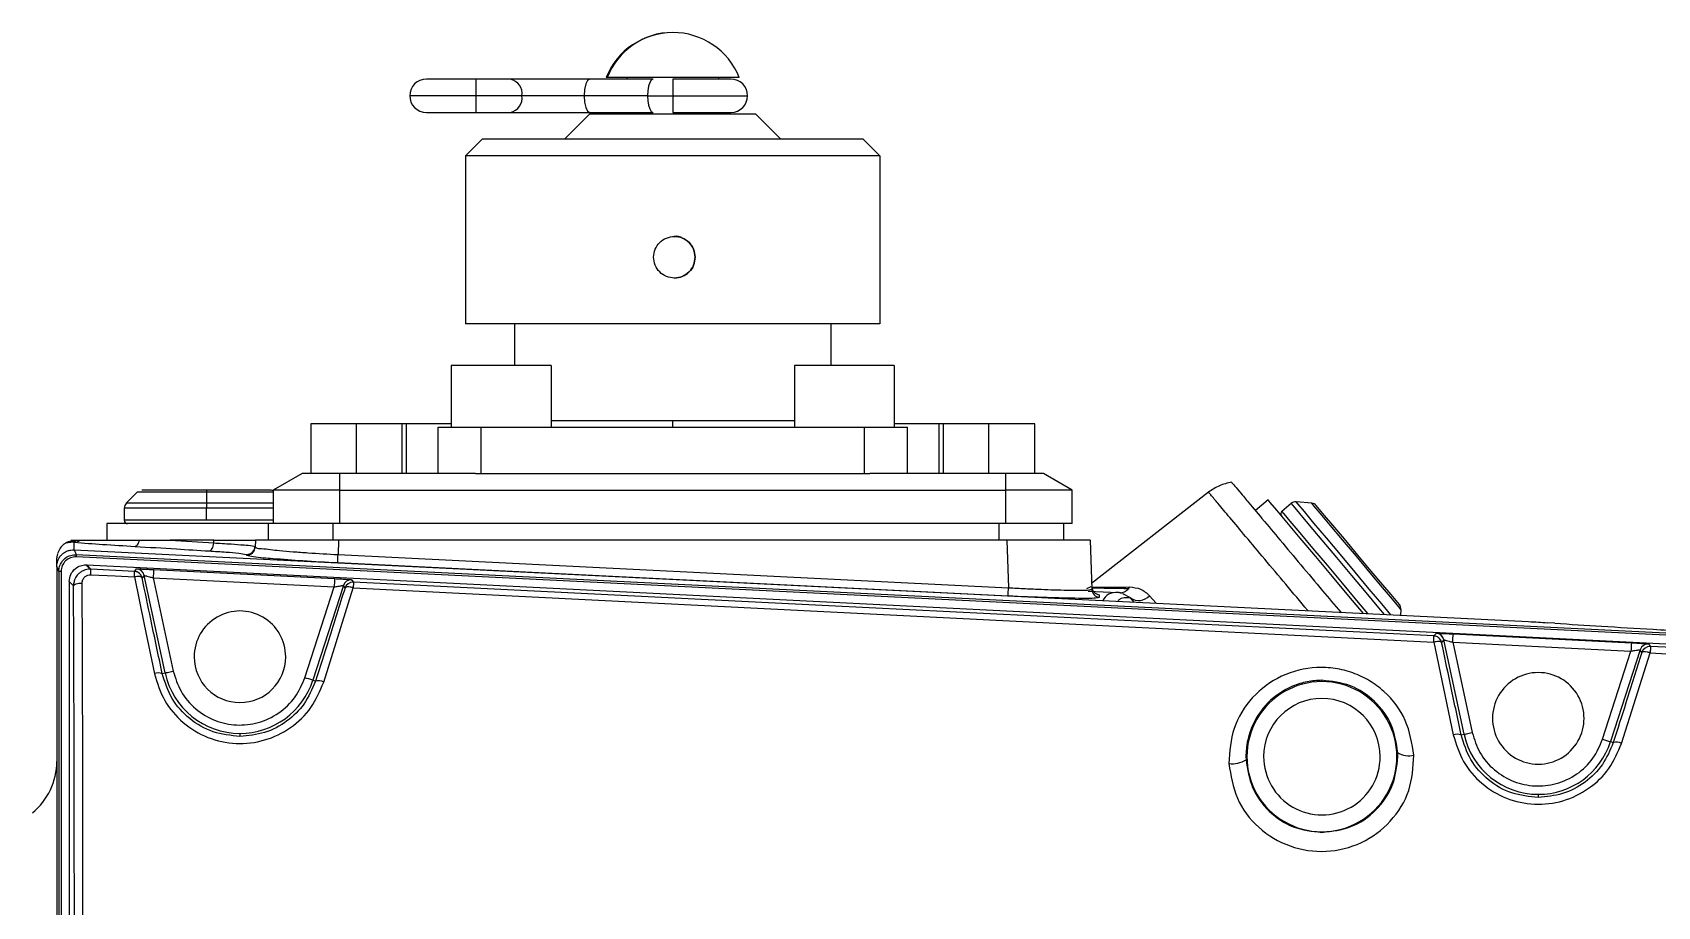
# Model space of a CAD drawing. Header units: millimetres. Extents: x 126 to 938, y 244 to 707.
# Drawn here: x 785.307 to 790.188, y 338.99 to 341.615 of the extents above; entities that cross this region are included whole.
import ezdxf

# ---------------------------------------------------------------- set-up
doc = ezdxf.new("R2010")
doc.units = ezdxf.units.MM

msp = doc.modelspace()

# ---------------------------------------------------------------- linework, layer by layer
at = {"color": 7, "linetype": 'Continuous', "lineweight": 25}
for p, q in [((786.6399, 341.4751), (786.4898, 341.4751)), ((786.7427, 341.4751), (786.6399, 341.4751)), ((786.6399, 341.4251), (786.6399, 341.4751)), ((786.9806, 341.4751), (786.7427, 341.4751)), ((787.1714, 341.4751), (786.9806, 341.4751)), ((787.0332, 341.4801), (787.0299, 341.4801)), ((787.4299, 341.4801), (787.0332, 341.4801)), ((787.0924, 341.4801), (787.0924, 341.4751)), ((787.2299, 341.4751), (787.2299, 341.4251)), ((787.3674, 341.4801), (787.3674, 341.4751)), ((786.6399, 341.4251), (786.4399, 341.4251)), ((786.7769, 341.4251), (786.6399, 341.4251)), ((786.6399, 341.3751), (786.6399, 341.4251)), ((786.9639, 341.4251), (786.7769, 341.4251)), ((787.1546, 341.4251), (786.9639, 341.4251)), ((787.1546, 341.4251), (787.2299, 341.4251)), ((787.2299, 341.4251), (787.2299, 341.3751)), ((787.2299, 341.4251), (787.4549, 341.4251)), ((786.6399, 341.3751), (786.7427, 341.3751)), ((786.7427, 341.3751), (786.9806, 341.3751)), ((786.9799, 341.3701), (786.9049, 341.2951)), ((787.4799, 341.3701), (786.9799, 341.3701)), ((786.9806, 341.3751), (787.1714, 341.3751)), ((787.0924, 341.3751), (787.0924, 341.3701)), ((787.2299, 341.3751), (787.4049, 341.3751)), ((787.3674, 341.3751), (787.3674, 341.3701)), ((787.4799, 341.3701), (787.5549, 341.2951)), ((786.6574, 341.2951), (786.6074, 341.2451)), ((787.8024, 341.2951), (786.6574, 341.2951)), ((787.8024, 341.2951), (787.8524, 341.2451)), ((786.6074, 341.2451), (786.6074, 340.7401)), ((787.8524, 341.2451), (786.6074, 341.2451)), ((787.8524, 341.2451), (787.8524, 340.7401)), ((787.2974, 340.9401), (787.2971, 340.9401)), ((787.8524, 340.7401), (786.6074, 340.7401)), ((786.7549, 340.7401), (786.7549, 340.6151)), ((787.7049, 340.7401), (787.7049, 340.6151)), ((786.5644, 340.6151), (786.5644, 340.4301)), ((786.8644, 340.6151), (786.5644, 340.6151)), ((786.8644, 340.6151), (786.8644, 340.4301)), ((787.5954, 340.6151), (787.5954, 340.4301)), ((787.8954, 340.6151), (787.5954, 340.6151)), ((787.8954, 340.6151), (787.8954, 340.4301)), ((786.1424, 340.4401), (786.1424, 340.2901)), ((786.2799, 340.4401), (786.1424, 340.4401)), ((786.2799, 340.2901), (786.2799, 340.4401)), ((786.4174, 340.4401), (786.2799, 340.4401)), ((786.4174, 340.2901), (786.4174, 340.4401)), ((786.4299, 340.4401), (786.4174, 340.4401)), ((786.4299, 340.2901), (786.4299, 340.4401)), ((786.5644, 340.4401), (786.4299, 340.4401)), ((786.5249, 340.2901), (786.5249, 340.4301)), ((786.5249, 340.4301), (786.6541, 340.4301)), ((786.6541, 340.4301), (787.8056, 340.4301)), ((786.6541, 340.2901), (786.6541, 340.4301)), ((786.8644, 340.4501), (787.2299, 340.4501)), ((787.2299, 340.4301), (787.2299, 340.4501)), ((787.2299, 340.4501), (787.5954, 340.4501)), ((787.8056, 340.2901), (787.8056, 340.4301)), ((787.8056, 340.4301), (787.9349, 340.4301)), ((788.0299, 340.4401), (787.8954, 340.4401)), ((787.9349, 340.2901), (787.9349, 340.4301)), ((788.0299, 340.2901), (788.0299, 340.4401)), ((788.0424, 340.4401), (788.0299, 340.4401)), ((788.0424, 340.4401), (788.0424, 340.2901)), ((788.1799, 340.4401), (788.0424, 340.4401)), ((788.1799, 340.2901), (788.1799, 340.4401)), ((788.3174, 340.4401), (788.1799, 340.4401)), ((788.3174, 340.2901), (788.3174, 340.4401)), ((786.1165, 340.2901), (786.0299, 340.2401)), ((786.2299, 340.2901), (786.1165, 340.2901)), ((786.2299, 340.2401), (786.2299, 340.2901)), ((786.6375, 340.2901), (786.2299, 340.2901)), ((786.6375, 340.2901), (786.6541, 340.2901)), ((786.6541, 340.2901), (787.8056, 340.2901)), ((787.8056, 340.2901), (787.8222, 340.2901)), ((788.2299, 340.2901), (787.8222, 340.2901)), ((788.2299, 340.2901), (788.2299, 340.2401)), ((788.3433, 340.2901), (788.2299, 340.2901)), ((788.4299, 340.2401), (788.3433, 340.2901)), ((785.6215, 340.2343), (785.5882, 340.201)), ((785.8299, 340.2343), (785.6215, 340.2343)), ((785.8299, 340.2401), (785.6356, 340.2401)), ((785.8299, 340.2401), (785.8299, 340.2343)), ((786.0241, 340.2401), (785.8299, 340.2401)), ((785.8299, 340.2343), (785.8299, 340.201)), ((786.0299, 340.2343), (785.8299, 340.2343)), ((786.2299, 340.2401), (786.0299, 340.2401)), ((786.0299, 340.2401), (786.0299, 340.1401)), ((786.2299, 340.1401), (786.2299, 340.2401)), ((786.2299, 340.2401), (788.2299, 340.2401)), ((788.2299, 340.2401), (788.2299, 340.1401)), ((788.4299, 340.2401), (788.2299, 340.2401)), ((788.4299, 340.1401), (788.4299, 340.2401)), ((788.8394, 340.2344), (788.4879, 339.9598)), ((785.5824, 340.1868), (785.5824, 340.1501)), ((785.8299, 340.1868), (785.5824, 340.1868)), ((785.8299, 340.201), (785.5882, 340.201)), ((785.8299, 340.201), (785.8299, 340.1868)), ((786.0299, 340.201), (785.8299, 340.201)), ((785.8299, 340.1501), (785.8299, 340.1868)), ((786.0299, 340.1868), (785.8299, 340.1868)), ((789.0183, 340.2112), (788.98, 340.1791)), ((789.0597, 340.1774), (789.0878, 340.201)), ((789.1493, 340.2015), (789.1024, 340.2056)), ((785.5299, 340.1401), (785.5299, 340.0901)), ((786.0149, 340.1401), (785.5299, 340.1401)), ((785.8299, 340.1501), (785.5824, 340.1501)), ((786.0299, 340.1501), (785.8299, 340.1501)), ((786.127, 340.1401), (786.0149, 340.1401)), ((786.0149, 340.1401), (786.0149, 340.0901)), ((786.2299, 340.1401), (786.127, 340.1401)), ((786.2099, 340.0901), (786.2099, 340.1401)), ((788.2299, 340.1401), (786.2299, 340.1401)), ((788.2099, 340.1401), (788.2099, 340.0901)), ((788.4299, 340.1401), (788.2299, 340.1401)), ((788.4049, 340.0901), (788.4049, 340.1401)), ((785.4323, 340.0839), (785.4122, 340.0823)), ((785.4222, 340.0901), (785.4486, 340.0901)), ((785.4323, 340.0875), (785.4323, 340.0875)), ((785.4323, 340.087), (785.4323, 340.0875)), ((785.4373, 340.0873), (785.4323, 340.0875)), ((785.4323, 340.0612), (785.4323, 340.0839)), ((785.4486, 340.0901), (785.6275, 340.0901)), ((785.6275, 340.0901), (785.7204, 340.0901)), ((785.7204, 340.0901), (785.8512, 340.0821)), ((785.8514, 340.0901), (785.7204, 340.0901)), ((785.8512, 340.0821), (785.8514, 340.0901)), ((785.8514, 340.0901), (785.9764, 340.0901)), ((785.9764, 340.0901), (785.9756, 340.0695)), ((786.2262, 340.0901), (785.9764, 340.0901)), ((786.2262, 340.0901), (786.2247, 340.0471)), ((788.2335, 340.0901), (786.2262, 340.0901)), ((788.4834, 340.0901), (788.2335, 340.0901)), ((788.2335, 340.0901), (788.2385, 339.9476)), ((788.4834, 340.0901), (788.4885, 339.943)), ((785.3822, 340.0492), (785.3799, 340.0401)), ((785.3799, 340.0113), (785.3799, 340.0375)), ((785.4323, 340.0612), (789.8007, 339.8458)), ((793.5526, 339.6398), (785.4381, 340.04)), ((793.553, 339.6465), (785.4384, 340.0466)), ((786.2247, 340.0471), (788.2385, 339.9476)), ((785.3799, 340.0113), (785.3799, 334.3193)), ((785.386, 339.9967), (785.386, 334.3339)), ((785.3927, 339.9967), (785.386, 339.9967)), ((785.3927, 339.9967), (785.3927, 334.3339)), ((785.4797, 340.0033), (785.4674, 340.0163)), ((785.4699, 340.0162), (785.4822, 340.0032)), ((785.4699, 340.0162), (793.551, 339.6121)), ((785.4797, 340.0033), (785.4822, 340.0032)), ((785.613, 339.9967), (785.4822, 340.0032)), ((785.613, 339.9967), (785.619, 340.0038)), ((785.619, 340.0038), (785.6191, 340.0038)), ((785.6422, 339.9841), (785.6361, 339.977)), ((785.705, 339.6918), (785.6422, 339.9841)), ((785.6692, 339.9771), (785.7295, 339.697)), ((785.6692, 339.9771), (786.2128, 339.9499)), ((785.6705, 340.0021), (786.2141, 339.9749)), ((786.2655, 339.9715), (786.2706, 339.9641)), ((785.4174, 339.9663), (785.4174, 334.3644)), ((785.4299, 339.9531), (785.4174, 339.9663)), ((786.1249, 339.6772), (786.2128, 339.9499)), ((786.2405, 339.9542), (786.1487, 339.6696)), ((786.1815, 339.664), (786.2703, 339.9472)), ((786.2456, 339.9468), (786.2405, 339.9542)), ((786.2703, 339.9472), (789.516, 339.7843)), ((788.4742, 339.9448), (788.487, 339.9513)), ((788.4773, 339.9374), (788.5682, 339.9329)), ((788.5825, 339.931), (788.5668, 339.9329)), ((788.5745, 339.9324), (788.5775, 339.9321)), ((788.6047, 339.9169), (788.5815, 339.9287)), ((788.6621, 339.9233), (788.682, 339.901)), ((788.6158, 339.9042), (788.6047, 339.9169)), ((789.4172, 339.8823), (789.4157, 339.8648)), ((789.8794, 339.8408), (789.8568, 339.8424)), ((789.516, 339.7843), (789.5746, 339.5052)), ((789.5163, 339.8029), (789.5227, 339.8105)), ((789.5227, 339.8105), (789.5228, 339.8105)), ((789.5299, 339.7981), (789.5294, 339.7985)), ((789.5459, 339.7908), (789.5395, 339.7832)), ((789.6069, 339.5072), (789.5459, 339.7908)), ((789.573, 339.7838), (789.6313, 339.5124)), ((789.573, 339.7838), (790.1083, 339.757)), ((789.5742, 339.8088), (790.1095, 339.782)), ((790.1609, 339.7786), (790.1664, 339.7707)), ((790.0231, 339.4928), (790.1083, 339.757)), ((790.1359, 339.7613), (790.0469, 339.4852)), ((790.0799, 339.48), (790.1661, 339.7518)), ((790.1413, 339.7534), (790.1359, 339.7613)), ((785.6965, 339.6899), (785.705, 339.6918)), ((786.1487, 339.6696), (786.1568, 339.667)), ((789.1799, 339.6655), (789.1799, 339.6694)), ((785.9299, 339.5101), (785.9299, 339.501)), ((789.5982, 339.5053), (789.6069, 339.5072)), ((790.0469, 339.4852), (790.0552, 339.4825)), ((788.9518, 339.4401), (788.952, 339.431)), ((789.4083, 339.4401), (789.408, 339.4518)), ((789.8299, 339.3271), (789.8299, 339.3176)), ((789.1799, 339.2147), (789.1799, 339.2127))]:
    msp.add_line(p, q, dxfattribs=at)
at = {"color": 7, "linetype": 'Continuous', "lineweight": 25, "flags": 128}
for points in [[(786.9806, 341.4751), (786.9742, 341.4713), (786.9688, 341.4605), (786.9652, 341.4442), (786.9639, 341.4251)], [(787.1716, 341.4751), (787.1704, 341.475), (787.1654, 341.4719), (787.1611, 341.4645), (787.1576, 341.4535), (787.1554, 341.44), (787.1546, 341.4251)], [(787.4549, 341.4251), (787.4539, 341.4349), (787.4511, 341.4442), (787.4464, 341.4529), (787.4402, 341.4605), (787.4326, 341.4667), (787.424, 341.4713), (787.4146, 341.4741), (787.4049, 341.4751), (787.4015, 341.4751), (787.3915, 341.4751), (787.3754, 341.4751), (787.3536, 341.4751), (787.3271, 341.4751), (787.2968, 341.4751), (787.264, 341.4751), (787.2299, 341.4751)], [(786.4399, 341.4251), (786.4408, 341.4154), (786.4437, 341.406), (786.4483, 341.3973), (786.4545, 341.3898), (786.4621, 341.3835), (786.4707, 341.3789), (786.4801, 341.3761), (786.4898, 341.3751), (786.4927, 341.3751), (786.5013, 341.3751), (786.5151, 341.3751), (786.5338, 341.3751), (786.5565, 341.3751), (786.5825, 341.3751), (786.6106, 341.3751), (786.6399, 341.3751)], [(786.9639, 341.4251), (786.9652, 341.406), (786.9688, 341.3898), (786.9742, 341.3789), (786.9806, 341.3751)], [(787.1546, 341.4251), (787.1554, 341.4102), (787.1576, 341.3967), (787.1611, 341.3857), (787.1654, 341.3783), (787.1704, 341.3752), (787.1716, 341.3751)], [(789.3044, 339.8703), (789.2611, 339.9219), (789.2112, 339.9814), (789.1612, 340.0409), (789.1147, 340.0963), (789.0748, 340.1439), (789.0442, 340.1804), (789.0249, 340.2034), (789.0183, 340.2112)], [(789.318, 339.8696), (789.2849, 339.9091), (789.2415, 339.9609), (789.1962, 340.0148), (789.1527, 340.0666), (789.1146, 340.112), (789.085, 340.1473), (789.0662, 340.1698), (789.0597, 340.1774)], [(789.368, 339.8672), (789.3511, 339.8873), (789.313, 339.9327), (789.2696, 339.9845), (789.2243, 340.0384), (789.1808, 340.0902), (789.1428, 340.1356), (789.1131, 340.1709), (789.0943, 340.1934), (789.0878, 340.201)], [(789.3873, 339.8662), (789.3595, 339.8993), (789.3223, 339.9436), (789.2799, 339.9942), (789.2357, 340.0469), (789.1932, 340.0974), (789.1561, 340.1418), (789.1271, 340.1763), (789.1087, 340.1981), (789.1024, 340.2056)], [(789.4172, 339.8823), (789.4106, 339.8901), (789.3916, 339.9128), (789.362, 339.9481), (789.3247, 339.9926), (789.2833, 340.0419), (789.2419, 340.0913), (789.2045, 340.1357), (789.1749, 340.1711), (789.1559, 340.1937), (789.1493, 340.2015)], [(789.4126, 339.8969), (789.4076, 339.9029), (789.3876, 339.9267), (789.3627, 339.9564), (789.3282, 339.9974), (789.2878, 340.0457), (789.2473, 340.0939), (789.2129, 340.135), (789.1879, 340.1647), (789.1679, 340.1885), (789.1629, 340.1945)], [(785.6145, 340.0716), (785.6166, 340.0719), (785.6186, 340.0729), (785.6206, 340.0745), (785.6224, 340.0767), (785.6241, 340.0794), (785.6255, 340.0827), (785.6267, 340.0862), (785.6275, 340.0901)], [(785.8374, 340.058), (785.8399, 340.0584), (785.8422, 340.0598), (785.8445, 340.062), (785.8465, 340.0649), (785.8483, 340.0686), (785.8496, 340.0728), (785.8506, 340.0773), (785.8512, 340.0821)], [(786.2235, 340.023), (787.3512, 339.9673), (788.2372, 339.9235)], [(785.482, 339.9867), (785.5552, 339.983), (785.6127, 339.9801)], [(785.6127, 339.9801), (785.6423, 339.8373), (785.673, 339.6893)], [(785.4299, 339.9531), (785.4305, 339.9547), (785.4321, 339.9563), (785.4345, 339.9578), (785.4378, 339.9591), (785.4417, 339.9601), (785.4462, 339.9608), (785.451, 339.9613), (785.456, 339.9614)], [(789.5163, 339.8029), (787.6987, 339.8932), (786.2706, 339.9641)], [(789.5212, 339.8022), (789.5204, 339.8024), (789.5163, 339.8029)], [(785.705, 339.6918), (785.7056, 339.6919), (785.707, 339.6922), (785.7093, 339.6927), (785.7123, 339.6933), (785.716, 339.6941), (785.7202, 339.695), (785.7248, 339.696), (785.7295, 339.697)], [(789.6069, 339.5072), (789.6075, 339.5073), (789.6089, 339.5076), (789.6112, 339.5081), (789.6142, 339.5087), (789.6179, 339.5095), (789.6221, 339.5104), (789.6266, 339.5114), (789.6313, 339.5124)]]:
    msp.add_lwpolyline(points, dxfattribs=at)
at = {"color": 7, "linetype": 'Continuous', "lineweight": 25}
for centre, radius, start, end in [((787.2299, 341.3995), 0.2156, 90.0002, 158.0392), ((787.2308, 341.403), 0.2121, 90.2538, 158.6811), ((787.2299, 341.3995), 0.2156, 21.9608, 90.0014), ((786.4899, 341.4251), 0.05, 90.0049, 179.9985), ((786.733, 341.4317), 0.0444, 351.4279, 77.4304), ((786.733, 341.4185), 0.0444, 282.5698, 8.5735), ((787.4049, 341.4251), 0.05, 270.0049, 0.0002), ((786.0241, 340.2201), 0.02, 73.1811, 90.0056), ((785.6023, 340.1868), 0.02, 134.9601, 180.0327), ((789.0661, 340.1698), 0.00999, 129.9807, 220.0579), ((789.1007, 340.1857), 0.02, 85.005, 129.9985), ((789.1476, 340.1816), 0.02, 39.9999, 84.9942), ((785.5924, 340.1501), 0.00999, 179.9678, 270.0408), ((785.4331, 340.1063), 0.0224, 267.9236, 313.62), ((785.9507, 340.0703), 0.025, 267.1595, 357.9958), ((785.9508, 340.0727), 0.025, 267.1609, 357.9979), ((785.436, 339.9967), 0.0433, 87.1751, 179.999), ((788.3915, 339.8975), 2.9568, 177.1091, 177.2379), ((782.7443, 340.2133), 3.4844, 356.8688, 357.2653), ((785.3329, 339.997), 0.1494, 356.023, 2.3657), ((785.6117, 339.9717), 0.025, 60.5142, 87.1267), ((785.6177, 339.9788), 0.025, 12.1497, 87.117), ((785.6178, 339.9789), 0.025, 12.1088, 87.0073), ((785.6117, 339.9717), 0.025, 12.1936, 60.4472), ((843.6892, 337.0944), 58.0915, 177.130897, 177.15555), ((827.6869, 337.893), 41.525, 177.12615, 177.16064), ((786.2643, 339.9465), 0.025, 87.1597, 162.1128), ((786.2694, 339.9391), 0.025, 87.1402, 162.1322), ((784.7502, 340.1143), 3.4923, 356.8692, 357.2649), ((788.5132, 339.9516), 0.025, 182.0007, 267.1891), ((788.5135, 339.9438), 0.025, 181.9982, 267.2022), ((788.5736, 339.9642), 0.0318, 271.2467, 332.7885), ((788.6296, 339.9539), 0.0447, 235.9894, 316.7171), ((785.9299, 339.7401), 0.1375, 359.9994, 180.0006), ((789.3972, 339.8841), 0.02, 355.0409, 39.9487), ((789.5215, 339.7855), 0.025, 12.1406, 87.126), ((789.5215, 339.7856), 0.025, 12.0905, 87.0153), ((789.515, 339.7779), 0.025, 12.1894, 53.4688), ((759.6641, 341.2959), 29.9471, 357.10584, 357.15366), ((831.5823, 337.7001), 41.525, 177.12615, 177.16064), ((790.1597, 339.7536), 0.025, 87.1597, 162.1128), ((785.9299, 339.7401), 0.1375, 180, 0), ((790.1651, 339.7458), 0.025, 87.1402, 162.1322), ((785.6856, 339.6544), 0.0372, 73.0299, 109.8561), ((785.9299, 339.7401), 0.23, 192.137, 270.0004), ((789.8299, 339.5551), 0.1375, 89.9994, 270.0006), ((789.8299, 339.5551), 0.1375, 269.9994, 90.0006), ((785.9299, 339.7401), 0.23, 270.001, 342.1361), ((731.2387, 169.3249), 178.976, 72.133448, 72.141451), ((786.165, 339.6309), 0.037, 63.6, 102.8146), ((789.1799, 339.4401), 0.2254, 89.9999, 270.0001), ((789.1799, 339.4401), 0.2254, 269.9999, 90.0001), ((789.1799, 339.4401), 0.175, 0, 180), ((789.5865, 339.4732), 0.0341, 70.0534, 110.4328), ((789.8299, 339.5551), 0.2281, 192.1387, 269.9987), ((789.8299, 339.5551), 0.2281, 269.9999, 342.1364), ((790.927, 342.2575), 2.9087, 251.8945, 252.3869), ((790.0644, 339.4494), 0.0343, 63.0585, 105.549), ((789.1799, 339.4401), 0.175, 179.9995, 0.0005), ((789.4422, 339.5129), 0.07, 240.7946, 281.5626), ((785.1799, 339.426), 0.2, 309.3944, 0.0022), ((788.9096, 339.499), 0.0801, 263.3789, 301.8949)]:
    msp.add_arc(centre, radius, start, end, dxfattribs=at)
for points, knots in [([(787.1724, 340.9401), (787.1734, 340.9483), (787.1753, 340.9647), (787.1897, 340.9855), (787.2104, 340.9993), (787.2349, 341.0042), (787.2595, 340.9994), (787.2802, 340.9855), (787.2946, 340.9647), (787.2965, 340.9483), (787.2974, 340.9401)], [0, 0, 0, 0, 0.12511, 0.250027, 0.374922, 0.499854, 0.624848, 0.749815, 0.8748, 1, 1, 1, 1]), ([(787.2971, 340.9401), (787.2962, 340.9483), (787.2943, 340.9646), (787.2799, 340.9857), (787.2594, 340.9986), (787.2427, 341.0043), (787.2347, 341.0026), (787.2347, 341.0026)], [0, 0, 0, 0, 0.250264, 0.500051, 0.749643, 0.999562, 1, 1, 1, 1]), ([(787.2974, 340.9401), (787.2965, 340.9319), (787.2946, 340.9156), (787.2802, 340.8948), (787.2596, 340.8809), (787.235, 340.876), (787.2104, 340.8808), (787.1898, 340.8947), (787.1753, 340.9155), (787.1734, 340.9319), (787.1724, 340.9401)], [0, 0, 0, 0, 0.125103, 0.249974, 0.374791, 0.499691, 0.624712, 0.749754, 0.874788, 1, 1, 1, 1]), ([(787.2347, 340.8776), (787.2429, 340.8786), (787.2592, 340.8804), (787.2799, 340.8948), (787.2943, 340.9155), (787.2962, 340.9319), (787.2971, 340.9401)], [0, 0, 0, 0, 0.249591, 0.499566, 0.749529, 1, 1, 1, 1]), ([(788.9089, 340.2645), (788.8963, 340.2617), (788.8712, 340.2561), (788.85, 340.2416), (788.8394, 340.2344)], [0, 0, 0, 0, 0.5016182, 1, 1, 1, 1]), ([(788.9105, 340.262), (788.9103, 340.2622), (788.9049, 340.2686), (788.9396, 340.2272), (788.9556, 340.2082), (789.0053, 340.149), (789.0564, 340.088), (789.118, 340.0147), (789.1783, 339.9428), (789.2182, 339.8952), (789.2363, 339.8737)], [0, 0, 0, 0, 0.001386, 0.047904, 0.141414, 0.276357, 0.444035, 0.633619, 0.834278, 1, 1, 1, 1]), ([(789.138, 339.8785), (789.1378, 339.8788), (789.1155, 339.9052), (789.0722, 339.957), (789.01, 340.031), (788.9539, 340.0979), (788.907, 340.1538), (788.872, 340.1955), (788.8511, 340.2205), (788.842, 340.2313), (788.8401, 340.2336)], [0, 0, 0, 0, 0.002514, 0.223903, 0.436556, 0.628471, 0.788839, 0.90862, 0.981076, 1, 1, 1, 1]), ([(785.4323, 340.0873), (785.4208, 340.0857), (785.3971, 340.0826), (785.3867, 340.061), (785.3814, 340.0499)], [0, 0, 0, 0, 0.487883, 1, 1, 1, 1]), ([(785.4323, 340.0875), (785.4261, 340.0871), (785.4165, 340.0864), (785.4063, 340.0821), (785.4027, 340.0793), (785.4017, 340.0785)], [0, 0, 0, 0, 0.571425, 0.884356, 1, 1, 1, 1]), ([(785.4122, 340.0823), (785.4119, 340.0823), (785.404, 340.0816), (785.4185, 340.0843), (785.4323, 340.087)], [0, 0, 0, 0, 0.0443718, 1, 1, 1, 1]), ([(785.4323, 340.0839), (785.4607, 340.0818), (785.5214, 340.0773), (785.5821, 340.0736), (785.6145, 340.0716)], [0, 0, 0, 0, 0.466916, 1, 1, 1, 1]), ([(785.6145, 340.0716), (785.6561, 340.0691), (785.7304, 340.0646), (785.8047, 340.06), (785.8374, 340.058)], [0, 0, 0, 0, 0.559991, 1, 1, 1, 1]), ([(785.8512, 340.0821), (785.8687, 340.0811), (785.8991, 340.0794), (785.9378, 340.0761), (785.962, 340.0749), (785.9729, 340.0724), (785.9757, 340.0718)], [0, 0, 0, 0, 0.420567, 0.73152, 0.931449, 1, 1, 1, 1]), ([(785.9756, 340.0695), (785.9764, 340.069), (785.982, 340.0656), (786.0076, 340.0648), (786.0439, 340.0588), (786.0907, 340.0556), (786.1494, 340.0512), (786.1945, 340.0487), (786.2247, 340.0471)], [0, 0, 0, 0, 0.010933, 0.078141, 0.294396, 0.458881, 0.637724, 1, 1, 1, 1]), ([(785.3799, 340.0113), (785.3801, 340.0147), (785.3804, 340.0214), (785.3836, 340.0311), (785.3885, 340.04), (785.3951, 340.0477), (785.4031, 340.054), (785.4123, 340.0584), (785.4221, 340.0612), (785.4289, 340.0612), (785.4323, 340.0612)], [0, 0, 0, 0, 0.1247808, 0.2500457, 0.3744173, 0.4997959, 0.6241543, 0.7495226, 0.8745185, 1, 1, 1, 1]), ([(785.3799, 340.0401), (785.3799, 340.0396), (785.3799, 340.0388), (785.3799, 340.0379), (785.3799, 340.0375)], [0, 0, 0, 0, 0.560108, 1, 1, 1, 1]), ([(785.386, 339.9967), (785.3864, 340.0015), (785.3872, 340.0113), (785.394, 340.0253), (785.4054, 340.0374), (785.421, 340.0457), (785.4328, 340.0463), (785.4384, 340.0466)], [0, 0, 0, 0, 0.17608, 0.366569, 0.563631, 0.790834, 1, 1, 1, 1]), ([(785.4384, 340.0466), (785.4373, 340.0495), (785.4354, 340.0544), (785.4332, 340.0592), (785.4323, 340.0612)], [0, 0, 0, 0, 0.58227, 1, 1, 1, 1]), ([(785.8374, 340.058), (785.8546, 340.0568), (785.8842, 340.0548), (785.9217, 340.0526), (785.9418, 340.0491), (785.9495, 340.0477)], [0, 0, 0, 0, 0.4572787, 0.7905102, 1, 1, 1, 1]), ([(785.9495, 340.0477), (785.9495, 340.0473), (785.9495, 340.0465), (785.9494, 340.0457), (785.9494, 340.0454)], [0, 0, 0, 0, 0.551046, 1, 1, 1, 1]), ([(785.9494, 340.0454), (785.9564, 340.0439), (785.9827, 340.0382), (786.0394, 340.035), (786.1237, 340.028), (786.1884, 340.0247), (786.2235, 340.023)], [0, 0, 0, 0, 0.077238, 0.293663, 0.617447, 1, 1, 1, 1]), ([(785.386, 339.9967), (785.3849, 339.9996), (785.383, 340.0045), (785.3808, 340.0093), (785.3799, 340.0113)], [0, 0, 0, 0, 0.582093, 1, 1, 1, 1]), ([(785.4174, 339.9663), (785.4182, 339.9734), (785.4201, 339.9881), (785.4336, 340.0049), (785.4504, 340.0147), (785.4619, 340.0158), (785.4674, 340.0163)], [0, 0, 0, 0, 0.270267, 0.562405, 0.789687, 1, 1, 1, 1]), ([(785.4797, 340.0033), (785.4733, 340.0026), (785.4634, 340.0015), (785.4516, 339.9949), (785.4424, 339.9872), (785.4354, 339.9772), (785.4308, 339.9651), (785.4302, 339.9573), (785.4299, 339.9531)], [0, 0, 0, 0, 0.245444, 0.37532, 0.509486, 0.703002, 0.838626, 1, 1, 1, 1]), ([(785.456, 339.9614), (785.4564, 339.9651), (785.4573, 339.9726), (785.4641, 339.9811), (785.4728, 339.9861), (785.4789, 339.9865), (785.482, 339.9867)], [0, 0, 0, 0, 0.27376, 0.550213, 0.772458, 1, 1, 1, 1]), ([(785.4674, 340.0163), (785.4678, 340.0163), (785.4687, 340.0163), (785.4695, 340.0163), (785.4699, 340.0162)], [0, 0, 0, 0, 0.558307, 1, 1, 1, 1]), ([(785.6127, 339.9801), (785.6128, 339.9825), (785.613, 339.9868), (785.613, 339.9921), (785.6132, 339.9952), (785.613, 339.9964), (785.613, 339.9967)], [0, 0, 0, 0, 0.43463, 0.779009, 0.942317, 1, 1, 1, 1]), ([(785.624, 339.9935), (785.6239, 339.9935), (785.6222, 339.9948), (785.6183, 339.996), (785.6145, 339.9961), (785.6127, 339.9962)], [0, 0, 0, 0, 0.017025, 0.541399, 1, 1, 1, 1]), ([(785.6361, 339.977), (785.6353, 339.978), (785.633, 339.9807), (785.6268, 339.9811), (785.6199, 339.9812), (785.6151, 339.9805), (785.6127, 339.9801)], [0, 0, 0, 0, 0.1501301, 0.4196758, 0.7012789, 1, 1, 1, 1]), ([(785.6191, 340.0038), (785.6209, 340.0039), (785.6275, 340.004), (785.6393, 340.0034), (785.6546, 340.0029), (785.6651, 340.0024), (785.6705, 340.0021)], [0, 0, 0, 0, 0.108114, 0.385166, 0.685059, 1, 1, 1, 1]), ([(785.6965, 339.6899), (785.685, 339.7442), (785.6648, 339.8398), (785.6448, 339.9356), (785.6361, 339.977)], [0, 0, 0, 0, 0.566899, 1, 1, 1, 1]), ([(785.6422, 339.9841), (785.6422, 339.9841), (785.6422, 339.9841), (785.6422, 339.9841), (785.6422, 339.9841)], [0, 0, 0, 0, 0.489229, 1, 1, 1, 1]), ([(785.6422, 339.9841), (785.6425, 339.9841), (785.6433, 339.984), (785.6449, 339.9836), (785.6475, 339.9831), (785.652, 339.9819), (785.6593, 339.9799), (785.6655, 339.9782), (785.6692, 339.9771)], [0, 0, 0, 0, 0.026591, 0.087141, 0.182042, 0.310335, 0.582213, 1, 1, 1, 1]), ([(786.2141, 339.9749), (786.2211, 339.9745), (786.2343, 339.9739), (786.2505, 339.9728), (786.2606, 339.9722), (786.2645, 339.9716), (786.2655, 339.9715)], [0, 0, 0, 0, 0.410736, 0.768396, 0.942045, 1, 1, 1, 1]), ([(785.4326, 338.9154), (785.4325, 339.0136), (785.4324, 339.2108), (785.4319, 339.4463), (785.4314, 339.6204), (785.4311, 339.7313), (785.4306, 339.8416), (785.4302, 339.9153), (785.4299, 339.9531)], [0, 0, 0, 0, 0.283856, 0.570012, 0.681062, 0.787024, 0.890737, 1, 1, 1, 1]), ([(785.4583, 338.9162), (785.4582, 339.0043), (785.4581, 339.1799), (785.4577, 339.4427), (785.4573, 339.7031), (785.4564, 339.8758), (785.456, 339.9614)], [0, 0, 0, 0, 0.252632, 0.504197, 0.754306, 1, 1, 1, 1]), ([(786.2456, 339.9468), (786.2292, 339.8951), (786.1998, 339.8018), (786.1701, 339.7086), (786.1568, 339.667)], [0, 0, 0, 0, 0.553629, 1, 1, 1, 1]), ([(786.2128, 339.9499), (786.2168, 339.9506), (786.2233, 339.9517), (786.2309, 339.9531), (786.2355, 339.9537), (786.2381, 339.954), (786.2396, 339.9543), (786.2403, 339.9542), (786.2405, 339.9542)], [0, 0, 0, 0, 0.4298667, 0.7063947, 0.8340696, 0.9257691, 0.9809635, 1, 1, 1, 1]), ([(786.2703, 339.9472), (786.2671, 339.948), (786.2611, 339.9496), (786.2536, 339.95), (786.2479, 339.9495), (786.2462, 339.9475), (786.2456, 339.9468)], [0, 0, 0, 0, 0.3764336, 0.7103462, 0.8911171, 1, 1, 1, 1]), ([(786.2706, 339.9641), (786.2706, 339.9636), (786.2708, 339.9616), (786.2706, 339.9579), (786.2705, 339.9528), (786.2703, 339.9492), (786.2703, 339.9472)], [0, 0, 0, 0, 0.0915574, 0.3528478, 0.6543929, 1, 1, 1, 1]), ([(788.2372, 339.9235), (788.2763, 339.9217), (788.347, 339.9182), (788.4332, 339.9173), (788.486, 339.9152), (788.5069, 339.9181), (788.5122, 339.9189)], [0, 0, 0, 0, 0.426337, 0.770912, 0.940885, 1, 1, 1, 1]), ([(788.2385, 339.9476), (788.2555, 339.9467), (788.2883, 339.9449), (788.3473, 339.9424), (788.4071, 339.9398), (788.4556, 339.9409), (788.4804, 339.9403), (788.4868, 339.9424), (788.4885, 339.943)], [0, 0, 0, 0, 0.204106, 0.393996, 0.707166, 0.919699, 0.978724, 1, 1, 1, 1]), ([(788.4883, 339.9486), (788.4915, 339.9487), (788.5001, 339.9489), (788.538, 339.9493), (788.5726, 339.9495), (788.6019, 339.9497)], [0, 0, 0, 0, 0.085988, 0.225734, 1, 1, 1, 1]), ([(788.6005, 339.9443), (788.5906, 339.9445), (788.5657, 339.9448), (788.5306, 339.9456), (788.5031, 339.946), (788.4906, 339.9466), (788.4884, 339.9467)], [0, 0, 0, 0, 0.265327, 0.663641, 0.941046, 1, 1, 1, 1]), ([(788.5122, 339.9189), (788.5122, 339.9204), (788.5121, 339.923), (788.512, 339.9256), (788.512, 339.9266)], [0, 0, 0, 0, 0.597835, 1, 1, 1, 1]), ([(788.5682, 339.9329), (788.5574, 339.9328), (788.5375, 339.9325), (788.5264, 339.9163), (788.5214, 339.9089)], [0, 0, 0, 0, 0.542711, 1, 1, 1, 1]), ([(788.5743, 339.9324), (788.5732, 339.9325), (788.5711, 339.9327), (788.5691, 339.9328), (788.5682, 339.9329)], [0, 0, 0, 0, 0.5679393, 1, 1, 1, 1]), ([(788.6019, 339.9497), (788.6136, 339.9485), (788.6366, 339.9463), (788.6537, 339.9309), (788.6621, 339.9233)], [0, 0, 0, 0, 0.507476, 1, 1, 1, 1]), ([(788.6047, 339.9169), (788.5915, 339.9178), (788.5763, 339.9189), (788.568, 339.9081), (788.5669, 339.9067)], [0, 0, 0, 0, 0.866075, 1, 1, 1, 1]), ([(789.8007, 339.8458), (789.8106, 339.8453), (789.8293, 339.8444), (789.848, 339.843), (789.8568, 339.8424)], [0, 0, 0, 0, 0.5270568, 1, 1, 1, 1]), ([(789.8794, 339.8408), (789.926, 339.8379), (790.0246, 339.8317), (790.1806, 339.8223), (790.3379, 339.8132), (790.4882, 339.8047), (790.6396, 339.7963), (790.815, 339.7872), (790.9455, 339.7806), (791.0175, 339.777)], [0, 0, 0, 0, 0.122984, 0.259987, 0.411119, 0.537832, 0.656131, 0.810175, 1, 1, 1, 1]), ([(789.516, 339.7843), (789.5161, 339.787), (789.5163, 339.7918), (789.5164, 339.7976), (789.5165, 339.8012), (789.5163, 339.8026), (789.5163, 339.8029)], [0, 0, 0, 0, 0.428912, 0.7765, 0.942165, 1, 1, 1, 1]), ([(789.5298, 339.7979), (789.5289, 339.7986), (789.5265, 339.8005), (789.5217, 339.8021), (789.5178, 339.8021), (789.516, 339.8021)], [0, 0, 0, 0, 0.2201633, 0.6323571, 1, 1, 1, 1]), ([(789.5395, 339.7832), (789.5387, 339.7839), (789.5361, 339.7861), (789.5301, 339.7858), (789.5232, 339.7856), (789.5184, 339.7847), (789.516, 339.7843)], [0, 0, 0, 0, 0.130427, 0.400687, 0.691279, 1, 1, 1, 1]), ([(789.5228, 339.8105), (789.5247, 339.8106), (789.5313, 339.8107), (789.543, 339.8101), (789.5583, 339.8096), (789.5688, 339.809), (789.5742, 339.8088)], [0, 0, 0, 0, 0.1081144, 0.3851664, 0.6850606, 1, 1, 1, 1]), ([(789.5982, 339.5053), (789.5872, 339.5573), (789.5676, 339.65), (789.5481, 339.7426), (789.5395, 339.7832)], [0, 0, 0, 0, 0.561607, 1, 1, 1, 1]), ([(789.5459, 339.7908), (789.5459, 339.7908), (789.5459, 339.7908), (789.546, 339.7908), (789.546, 339.7908)], [0, 0, 0, 0, 0.444719, 1, 1, 1, 1]), ([(789.546, 339.7908), (789.5462, 339.7908), (789.547, 339.7907), (789.5487, 339.7903), (789.5513, 339.7897), (789.5557, 339.7886), (789.5631, 339.7866), (789.5692, 339.7849), (789.573, 339.7838)], [0, 0, 0, 0, 0.026808, 0.087357, 0.182258, 0.310549, 0.582423, 1, 1, 1, 1]), ([(790.1095, 339.782), (790.1166, 339.7817), (790.1298, 339.781), (790.1459, 339.7799), (790.156, 339.7793), (790.16, 339.7787), (790.1609, 339.7786)], [0, 0, 0, 0, 0.410736, 0.768396, 0.942045, 1, 1, 1, 1]), ([(790.1413, 339.7534), (790.1253, 339.7029), (790.0966, 339.6126), (790.0679, 339.5223), (790.0552, 339.4825)], [0, 0, 0, 0, 0.559038, 1, 1, 1, 1]), ([(790.1083, 339.757), (790.1122, 339.7577), (790.1187, 339.7588), (790.1264, 339.7602), (790.131, 339.7608), (790.1335, 339.7611), (790.135, 339.7614), (790.1357, 339.7613), (790.1359, 339.7613)], [0, 0, 0, 0, 0.429867, 0.7063953, 0.8340702, 0.9259812, 0.9809635, 1, 1, 1, 1]), ([(790.1661, 339.7518), (790.1629, 339.7527), (790.1569, 339.7545), (790.1493, 339.7553), (790.1437, 339.7555), (790.1419, 339.754), (790.1413, 339.7534)], [0, 0, 0, 0, 0.387613, 0.730188, 0.907656, 1, 1, 1, 1]), ([(790.1664, 339.7707), (790.1664, 339.7701), (790.1667, 339.7679), (790.1665, 339.7637), (790.1664, 339.758), (790.1662, 339.754), (790.1661, 339.7518)], [0, 0, 0, 0, 0.092453, 0.357442, 0.660216, 1, 1, 1, 1]), ([(790.1661, 339.7518), (790.7056, 339.7248), (791.7842, 339.6708), (792.863, 339.6207), (793.4022, 339.5957)], [0, 0, 0, 0, 0.5001753, 1, 1, 1, 1]), ([(793.4015, 339.6115), (793.0997, 339.6262), (792.496, 339.6558), (791.4176, 339.7088), (790.641, 339.7473), (790.1664, 339.7707)], [0, 0, 0, 0, 0.2798368, 0.5598179, 1, 1, 1, 1]), ([(785.673, 339.6893), (785.6816, 339.6616), (785.6989, 339.6062), (785.7569, 339.5391), (785.8318, 339.4936), (785.918, 339.4751), (786.0054, 339.4855), (786.084, 339.5237), (786.1478, 339.5845), (786.1703, 339.6376), (786.1815, 339.664)], [0, 0, 0, 0, 0.12514, 0.250309, 0.375717, 0.501152, 0.626444, 0.751432, 0.875968, 1, 1, 1, 1]), ([(785.9299, 339.501), (785.9025, 339.5037), (785.8481, 339.5091), (785.7768, 339.5512), (785.7212, 339.6122), (785.7047, 339.664), (785.6965, 339.6899)], [0, 0, 0, 0, 0.252504, 0.501425, 0.750005, 1, 1, 1, 1]), ([(785.7295, 339.697), (785.736, 339.6762), (785.7495, 339.6334), (785.7949, 339.581), (785.8536, 339.5459), (785.9194, 339.5319), (785.9864, 339.5392), (786.0483, 339.5683), (786.0987, 339.6159), (786.1164, 339.6572), (786.1249, 339.6772)], [0, 0, 0, 0, 0.121591, 0.250004, 0.378404, 0.500001, 0.621593, 0.749999, 0.878407, 1, 1, 1, 1]), ([(789.4562, 339.4443), (789.4504, 339.4801), (789.4387, 339.5519), (789.3817, 339.6264), (789.3233, 339.6698), (789.2734, 339.6933), (789.2197, 339.7066), (789.1465, 339.7102), (789.0558, 339.6881), (788.967, 339.6223), (788.908, 339.5276), (788.9029, 339.4554), (788.9004, 339.4194)], [0, 0, 0, 0, 0.123966, 0.24891, 0.311679, 0.37506, 0.438531, 0.502008, 0.627849, 0.752489, 0.876566, 1, 1, 1, 1]), ([(786.1568, 339.667), (786.1467, 339.6431), (786.1271, 339.5969), (786.0721, 339.5439), (786.0053, 339.5079), (785.9549, 339.5033), (785.9299, 339.501)], [0, 0, 0, 0, 0.257379, 0.497431, 0.750347, 1, 1, 1, 1]), ([(789.1799, 339.6694), (789.1652, 339.6686), (789.135, 339.6668), (789.0774, 339.6487), (789.0136, 339.606), (788.9685, 339.5376), (788.9543, 339.4827), (788.9519, 339.4529), (788.9518, 339.4435), (788.9518, 339.4401)], [0, 0, 0, 0, 0.1230514, 0.2521845, 0.5021796, 0.750364, 0.9206588, 0.9717432, 1, 1, 1, 1]), ([(789.408, 339.4518), (789.4035, 339.4805), (789.3944, 339.5379), (789.3415, 339.6095), (789.2675, 339.6597), (789.2091, 339.6662), (789.1799, 339.6694)], [0, 0, 0, 0, 0.2487402, 0.4972275, 0.7485824, 1, 1, 1, 1]), ([(789.5746, 339.5052), (789.5832, 339.4778), (789.6003, 339.423), (789.6579, 339.3565), (789.7324, 339.3111), (789.8182, 339.2926), (789.9052, 339.3031), (789.9833, 339.3411), (790.0465, 339.4014), (790.0688, 339.4539), (790.0799, 339.48)], [0, 0, 0, 0, 0.124593, 0.249695, 0.37544, 0.501369, 0.627065, 0.752183, 0.876489, 1, 1, 1, 1]), ([(789.8299, 339.3176), (789.8028, 339.3202), (789.7488, 339.3256), (789.6777, 339.3675), (789.6225, 339.4283), (789.6063, 339.4797), (789.5982, 339.5053)], [0, 0, 0, 0, 0.251239, 0.50224, 0.751673, 1, 1, 1, 1]), ([(789.6313, 339.5124), (789.6378, 339.4918), (789.6512, 339.4494), (789.6961, 339.3975), (789.7543, 339.3627), (789.8195, 339.3489), (789.8859, 339.3561), (789.9472, 339.3849), (789.9971, 339.4321), (790.0146, 339.4729), (790.0231, 339.4928)], [0, 0, 0, 0, 0.121595, 0.250002, 0.37841, 0.499995, 0.621593, 0.749997, 0.878407, 1, 1, 1, 1]), ([(790.0552, 339.4825), (790.0456, 339.4597), (790.0263, 339.4139), (789.9719, 339.3606), (789.9047, 339.3244), (789.8545, 339.3198), (789.8299, 339.3176)], [0, 0, 0, 0, 0.247566, 0.496691, 0.752294, 1, 1, 1, 1]), ([(788.9004, 339.4194), (788.9061, 339.3836), (788.9177, 339.3118), (788.9862, 339.2225), (789.0816, 339.165), (789.1927, 339.1486), (789.3013, 339.1756), (789.39, 339.2415), (789.4492, 339.3362), (789.4539, 339.4083), (789.4562, 339.4443)], [0, 0, 0, 0, 0.123925, 0.2489238, 0.3751306, 0.5016776, 0.62776, 0.7527468, 0.8765776, 1, 1, 1, 1]), ([(789.1799, 339.2127), (789.2097, 339.2161), (789.2697, 339.2229), (789.3452, 339.2758), (789.3978, 339.3512), (789.4048, 339.4105), (789.4083, 339.4401)], [0, 0, 0, 0, 0.249729, 0.502869, 0.751865, 1, 1, 1, 1]), ([(788.952, 339.431), (788.9564, 339.4023), (788.9654, 339.3448), (789.0181, 339.2731), (789.092, 339.2227), (789.1504, 339.216), (789.1799, 339.2127)], [0, 0, 0, 0, 0.248371, 0.49784, 0.746421, 1, 1, 1, 1])]:
    msp.add_open_spline(points, degree=3, knots=knots, dxfattribs=at)

doc.saveas('drawing.dxf')
